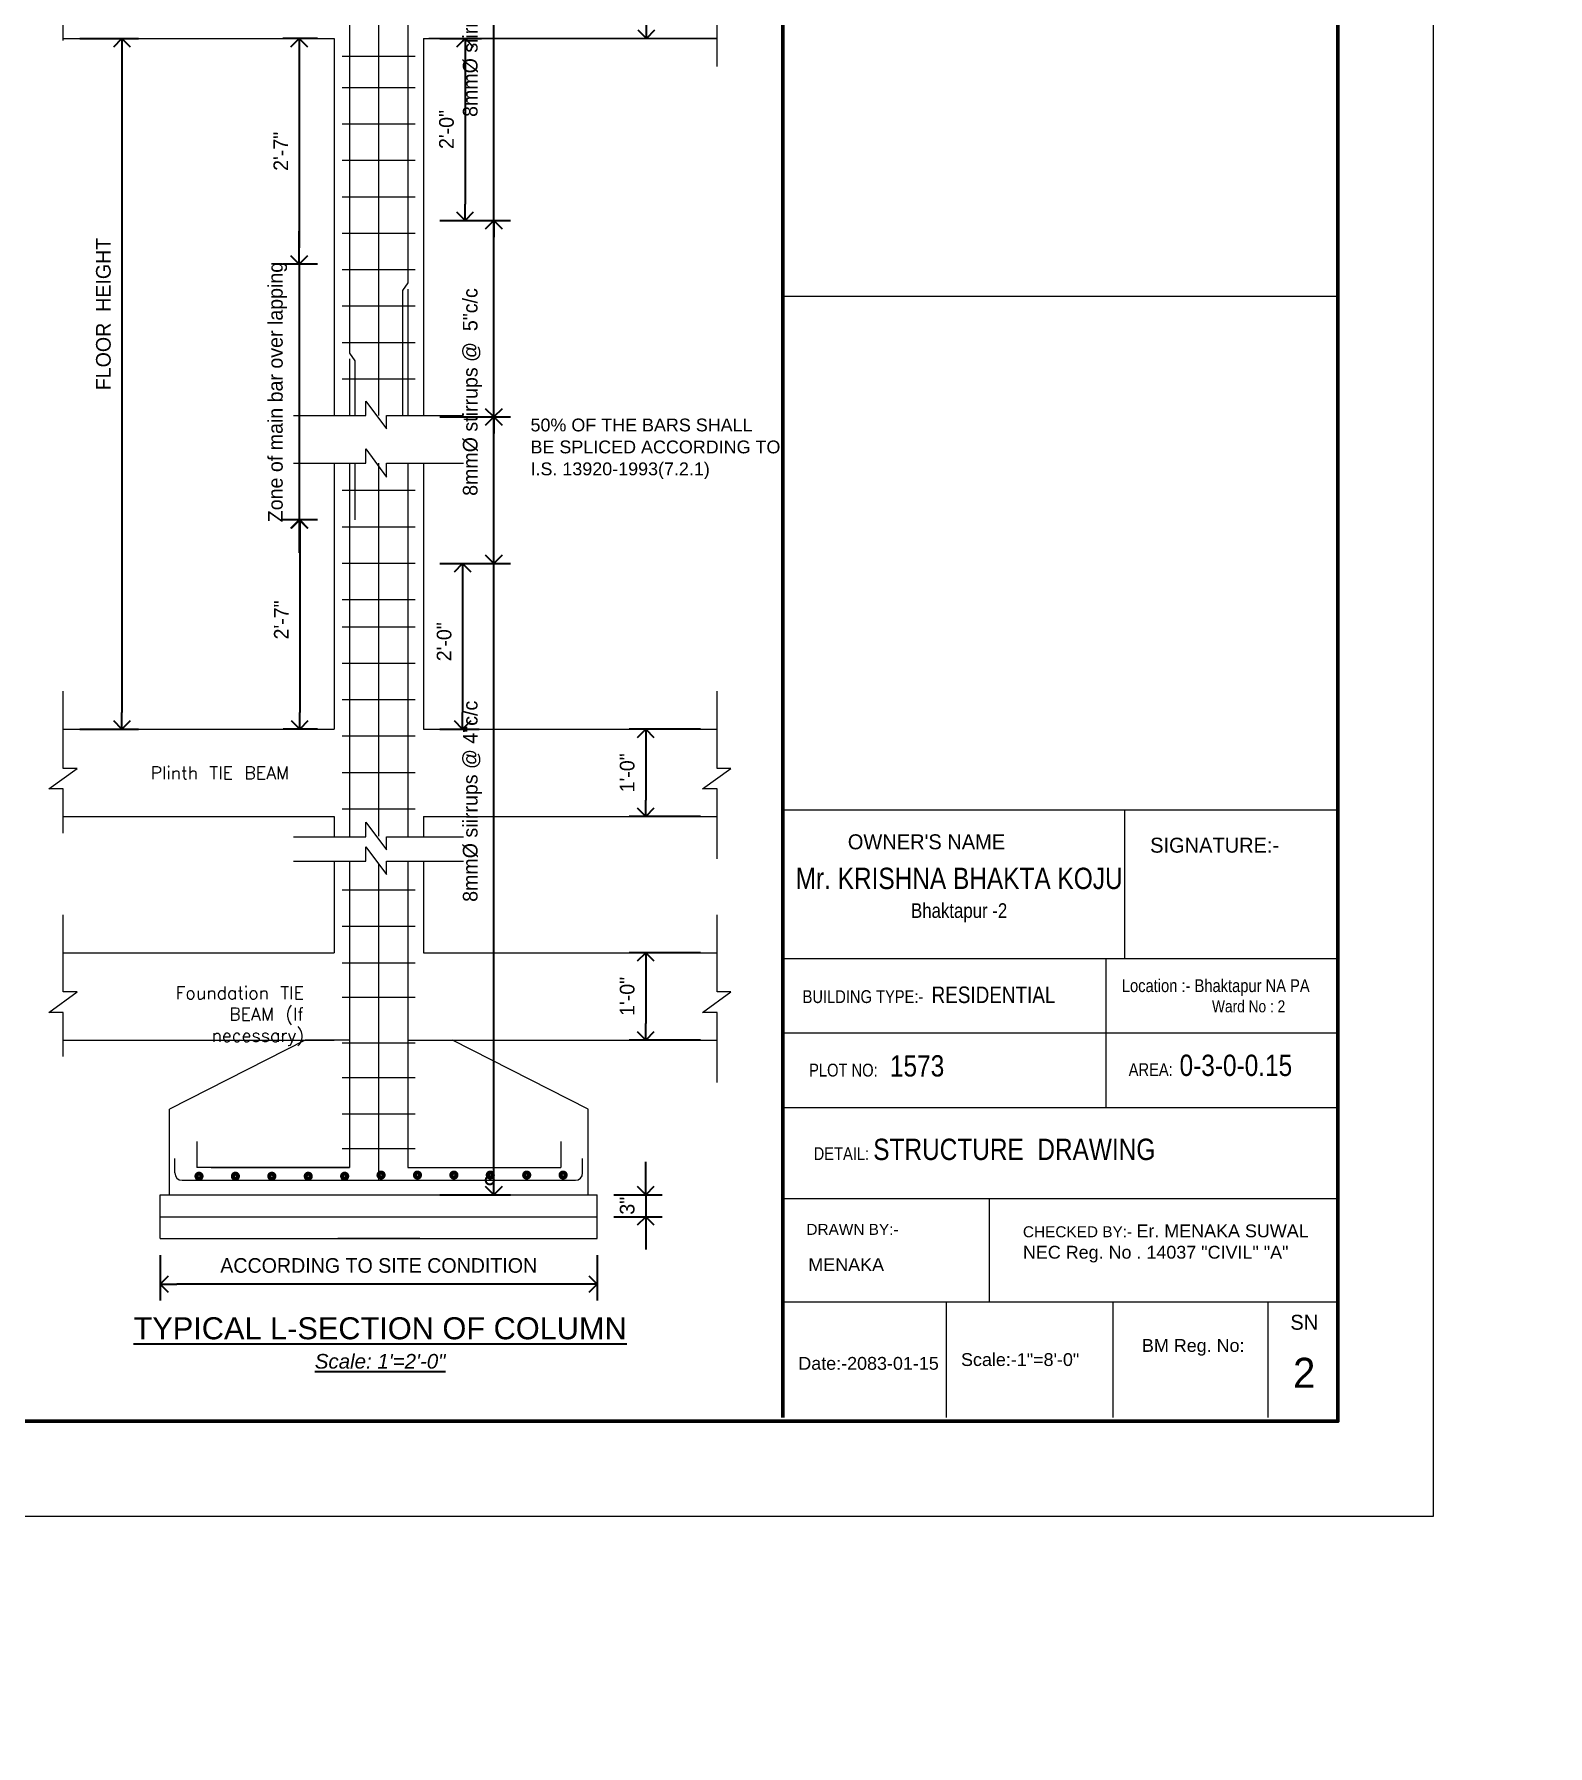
# Model space of a CAD drawing. Header units: inches. Extents: x -12071822 to 12321209, y -1222525 to 1319227.
# Drawn here: x 130498 to 131324, y 47979 to 48913 of the extents above; entities that cross this region are included whole.
import ezdxf

# ---------------------------------------------------------------- set-up
doc = ezdxf.new("R2010")
doc.units = ezdxf.units.IN
doc.header["$MEASUREMENT"] = 0
doc.header["$PDMODE"] = 35
for name, color, linetype, lineweight in [('BORDER', 7, 'Continuous', 60), ('DIM', 6, 'Continuous', 9), ('Hatch', 9, 'Continuous', 9), ('OUTLINE', 1, 'Continuous', 25), ('Rebars', 1, 'Continuous', 13), ('Sill', 4, 'Continuous', 0), ('STIRRUPS', 14, 'Continuous', 18), ('texts', 152, 'Continuous', 35), ('Window', 3, 'Continuous', 0), ('Windows', 151, 'Continuous', 15)]:
    doc.layers.add(name, color=color, linetype=linetype, lineweight=lineweight)
doc.styles.add('Capt 1', font='arial.ttf', dxfattribs={"height": 12})
doc.styles.add('Labels', font='arial.ttf', dxfattribs={"height": 8})
doc.styles.add('PAGE LAYOUT', font='comic.ttf', dxfattribs={"height": 8})
doc.styles.add('PRABIN', font='BKANT.TTF', dxfattribs={"height": 8})
doc.styles.add('S2', font='txt.shx', dxfattribs={"height": 3})
doc.styles.get("Standard").update_dxf_attribs({"font": 'arial.ttf'})
doc.styles.add('style4', font='ARIALN.TTF', dxfattribs={"height": 11})
doc.dimstyles.new("Copy of S-2'", dxfattribs={"dimscale": 96, "dimtxt": 9, "dimasz": 0.09375, "dimexe": 0.09375, "dimexo": 0.09375, "dimgap": 0.0625, "dimtad": 1, "dimdec": 0, "dimlfac": 0.25, "dimzin": 3, "dimdsep": 46, "dimlunit": 3, "dimtxsty": 'PRABIN', "dimblk": 'OPEN90', "dimcen": 0.09375, "dimdle": 0.09375, "dimclrd": 256, "dimclre": 34, "dimclrt": 256, "dimadec": 0, "dimazin": 1, "dimtfac": 1, "dimtdec": 0, "dimtix": 1, "dimtmove": 0, "dimatfit": 3, "dimldrblk": 'DOTSMALL', "dimfxl": 1, "dimtolj": 1, "dimtzin": 1, "dimarcsym": 0})

# ---------------------------------------------------------------- blocks, each defined once
blk = doc.blocks.new('_Open90')
at = {"color": 0, "linetype": 'ByBlock', "lineweight": -2}
for p, q in [((0, 0), (-1, 0)), ((-0.5, 0.5), (0, 0)), ((0, 0), (-0.5, -0.5))]:
    blk.add_line(p, q, dxfattribs=at)
blk = doc.blocks.new('*D3328')
at = {"layer": 'Defpoints', "color": 0, "transparency": 16777216}
for p in [(98328.79, -11583.06), (98567.25, -11583.06), (98328.79, -11607.94)]:
    blk.add_point(p, dxfattribs=at)
at = {"layer": 'DIM', "color": 34, "lineweight": -2, "transparency": 16777216}
for p, q in [((98328.79, -11592.06), (98328.79, -11616.94)), ((98567.25, -11592.06), (98567.25, -11616.94))]:
    blk.add_line(p, q, dxfattribs=at)
at = {"layer": 'DIM', "lineweight": -2, "transparency": 16777216}
blk.add_line((98558.25, -11607.94), (98337.79, -11607.94), dxfattribs=at)
at = {"layer": 'DIM', "lineweight": -2, "transparency": 16777216, "xscale": 9, "yscale": 9, "zscale": 9, "rotation": 180}
blk.add_blockref('_Open90', (98328.79, -11607.94), dxfattribs=at)
at = {"layer": 'DIM', "lineweight": -2, "transparency": 16777216, "xscale": 9, "yscale": 9, "zscale": 9}
blk.add_blockref('_Open90', (98567.25, -11607.94), dxfattribs=at)
at = {"layer": 'DIM', "transparency": 16777216, "insert": (98448.02, -11597.82), "char_height": 8, "attachment_point": 5, "style": 'PRABIN'}
blk.add_mtext('\\A1;ACCORDING TO SITE CONDITION', dxfattribs=at)
blk = doc.blocks.new('_DotSmall')
at = {"color": 0, "linetype": 'ByBlock', "const_width": 0.5}
blk.add_lwpolyline([(-0.0625, 0, 1), (0.0625, 0, 1)], format="xyb", close=True, dxfattribs=at)
blk = doc.blocks.new('*D3329')
at = {"layer": 'Defpoints', "color": 0, "ltscale": 0.1, "transparency": 16777216}
for p in [(98632.63, -11305.04), (98593.74, -11352.74), (98632.63, -11352.74)]:
    blk.add_point(p, dxfattribs=at)
at = {"layer": 'OUTLINE', "color": 34, "lineweight": -2, "ltscale": 0.1, "transparency": 16777216}
for p, q in [((98623.63, -11305.04), (98584.74, -11305.04)), ((98623.63, -11352.74), (98584.74, -11352.74))]:
    blk.add_line(p, q, dxfattribs=at)
at = {"layer": 'OUTLINE', "lineweight": -2, "ltscale": 0.1, "transparency": 16777216}
blk.add_line((98593.74, -11314.04), (98593.74, -11343.74), dxfattribs=at)
at = {"layer": 'OUTLINE', "lineweight": -2, "ltscale": 0.1, "transparency": 16777216, "xscale": 9, "yscale": 9, "zscale": 9}
for p, rotation in [((98593.74, -11305.04), 90), ((98593.74, -11352.74), 270)]:
    blk.add_blockref('_Open90', p, dxfattribs=dict(at, rotation=rotation))
at = {"layer": 'OUTLINE', "lineweight": 18, "ltscale": 0.1, "transparency": 16777216, "insert": (98583.64, -11328.89), "char_height": 8, "attachment_point": 5, "rotation": 90, "style": 'PRABIN'}
blk.add_mtext('\\A1;1\'-0"', dxfattribs=at)
blk = doc.blocks.new('*D3330')
at = {"layer": 'Defpoints', "color": 0, "transparency": 16777216}
for p in [(98423.67, -11190.81), (98404.9, -11305.04), (98423.67, -11305.04)]:
    blk.add_point(p, dxfattribs=at)
at = {"layer": 'DIM', "color": 34, "lineweight": -2, "transparency": 16777216}
for p, q in [((98414.67, -11190.81), (98395.9, -11190.81)), ((98414.67, -11305.04), (98395.9, -11305.04))]:
    blk.add_line(p, q, dxfattribs=at)
at = {"layer": 'DIM', "lineweight": -2, "transparency": 16777216}
blk.add_line((98404.9, -11199.81), (98404.9, -11296.04), dxfattribs=at)
at = {"layer": 'DIM', "lineweight": -2, "transparency": 16777216, "xscale": 9, "yscale": 9, "zscale": 9}
for p, rotation in [((98404.9, -11190.81), 90), ((98404.9, -11305.04), 270)]:
    blk.add_blockref('_Open90', p, dxfattribs=dict(at, rotation=rotation))
at = {"layer": 'DIM', "transparency": 16777216, "insert": (98394.85, -11245.43), "char_height": 8, "attachment_point": 5, "rotation": 90, "style": 'PRABIN'}
blk.add_mtext('\\A1;2\'-7"', dxfattribs=at)
blk = doc.blocks.new('*D3331')
at = {"layer": 'Defpoints', "color": 0, "transparency": 16777216}
for p in [(98423.67, -11051.28), (98404.61, -11190.81), (98423.67, -11190.81)]:
    blk.add_point(p, dxfattribs=at)
at = {"layer": 'DIM', "lineweight": -2, "transparency": 16777216}
for p, q in [((98404.61, -11042.28), (98404.61, -11033.28)), ((98404.61, -11051.28), (98404.61, -11190.81)), ((98404.61, -11199.81), (98404.61, -11208.81))]:
    blk.add_line(p, q, dxfattribs=at)
at = {"layer": 'DIM', "color": 34, "lineweight": -2, "transparency": 16777216}
for p, q in [((98414.67, -11051.28), (98395.61, -11051.28)), ((98414.67, -11190.81), (98395.61, -11190.81))]:
    blk.add_line(p, q, dxfattribs=at)
at = {"layer": 'DIM', "lineweight": -2, "transparency": 16777216, "xscale": 9, "yscale": 9, "zscale": 9}
for p, rotation in [((98404.61, -11051.28), 270), ((98404.61, -11190.81), 90)]:
    blk.add_blockref('_Open90', p, dxfattribs=dict(at, rotation=rotation))
at = {"layer": 'DIM', "transparency": 16777216, "insert": (98392.81, -11121.04), "char_height": 8, "attachment_point": 5, "rotation": 90, "style": 'PRABIN'}
blk.add_mtext('\\A1;Zone of main bar over lapping', dxfattribs=at)
blk = doc.blocks.new('*D3332')
at = {"layer": 'Defpoints', "color": 0, "transparency": 16777216}
for p in [(98472.36, -11214.66), (98472.36, -11305.04), (98493.82, -11305.04)]:
    blk.add_point(p, dxfattribs=at)
at = {"layer": 'DIM', "color": 34, "lineweight": -2, "transparency": 16777216}
for p, q in [((98481.36, -11214.66), (98502.82, -11214.66)), ((98481.36, -11305.04), (98502.82, -11305.04))]:
    blk.add_line(p, q, dxfattribs=at)
at = {"layer": 'DIM', "lineweight": -2, "transparency": 16777216}
blk.add_line((98493.82, -11223.66), (98493.82, -11296.04), dxfattribs=at)
at = {"layer": 'DIM', "lineweight": -2, "transparency": 16777216, "xscale": 9, "yscale": 9, "zscale": 9}
for p, rotation in [((98493.82, -11214.66), 90), ((98493.82, -11305.04), 270)]:
    blk.add_blockref('_Open90', p, dxfattribs=dict(at, rotation=rotation))
at = {"layer": 'DIM', "transparency": 16777216, "insert": (98483.72, -11257.35), "char_height": 8, "attachment_point": 5, "rotation": 90, "style": 'PRABIN'}
blk.add_mtext('\\A1;2\'-0"', dxfattribs=at)
blk = doc.blocks.new('*D3333')
at = {"layer": 'Defpoints', "color": 0, "transparency": 16777216}
for p in [(98472.36, -11027.43), (98510.86, -11027.43), (98472.36, -11214.66)]:
    blk.add_point(p, dxfattribs=at)
at = {"layer": 'DIM', "color": 34, "lineweight": -2, "transparency": 16777216}
for p, q in [((98481.36, -11027.43), (98519.86, -11027.43)), ((98481.36, -11214.66), (98519.86, -11214.66))]:
    blk.add_line(p, q, dxfattribs=at)
at = {"layer": 'DIM', "lineweight": -2, "transparency": 16777216}
blk.add_line((98510.86, -11205.66), (98510.86, -11036.43), dxfattribs=at)
at = {"layer": 'DIM', "lineweight": -2, "transparency": 16777216, "xscale": 9, "yscale": 9, "zscale": 9}
for p, rotation in [((98510.86, -11027.43), 90), ((98510.86, -11214.66), 270)]:
    blk.add_blockref('_Open90', p, dxfattribs=dict(at, rotation=rotation))
at = {"layer": 'DIM', "transparency": 16777216, "insert": (98499.13, -11121.04), "char_height": 8, "attachment_point": 5, "rotation": 90, "style": 'PRABIN'}
blk.add_mtext('\\A1;8mm%%C stirrups @  5"c/c', dxfattribs=at)
blk = doc.blocks.new('*D3334')
at = {"layer": 'Defpoints', "color": 0, "transparency": 16777216}
for p in [(98423.67, -10928.07), (98404.61, -11051.28), (98423.67, -11051.28)]:
    blk.add_point(p, dxfattribs=at)
at = {"layer": 'DIM', "color": 34, "lineweight": -2, "transparency": 16777216}
for p, q in [((98414.67, -10928.07), (98395.61, -10928.07)), ((98414.67, -11051.28), (98395.61, -11051.28))]:
    blk.add_line(p, q, dxfattribs=at)
at = {"layer": 'DIM', "lineweight": -2, "transparency": 16777216}
blk.add_line((98404.61, -10937.07), (98404.61, -11042.28), dxfattribs=at)
at = {"layer": 'DIM', "lineweight": -2, "transparency": 16777216, "xscale": 9, "yscale": 9, "zscale": 9}
for p, rotation in [((98404.61, -10928.07), 90), ((98404.61, -11051.28), 270)]:
    blk.add_blockref('_Open90', p, dxfattribs=dict(at, rotation=rotation))
at = {"layer": 'DIM', "transparency": 16777216, "insert": (98394.57, -10989.67), "char_height": 8, "attachment_point": 5, "rotation": 90, "style": 'PRABIN'}
blk.add_mtext('\\A1;2\'-7"', dxfattribs=at)
blk = doc.blocks.new('*D3335')
at = {"layer": 'Defpoints', "color": 0, "transparency": 16777216}
for p in [(98472.36, -10928.07), (98472.36, -11027.43), (98495.12, -11027.43)]:
    blk.add_point(p, dxfattribs=at)
at = {"layer": 'DIM', "color": 34, "lineweight": -2, "transparency": 16777216}
for p, q in [((98481.36, -10928.07), (98504.12, -10928.07)), ((98481.36, -11027.43), (98504.12, -11027.43))]:
    blk.add_line(p, q, dxfattribs=at)
at = {"layer": 'DIM', "lineweight": -2, "transparency": 16777216}
blk.add_line((98495.12, -10937.07), (98495.12, -11018.43), dxfattribs=at)
at = {"layer": 'DIM', "lineweight": -2, "transparency": 16777216, "xscale": 9, "yscale": 9, "zscale": 9}
for p, rotation in [((98495.12, -10928.07), 90), ((98495.12, -11027.43), 270)]:
    blk.add_blockref('_Open90', p, dxfattribs=dict(at, rotation=rotation))
at = {"layer": 'DIM', "transparency": 16777216, "insert": (98485.02, -10977.75), "char_height": 8, "attachment_point": 5, "rotation": 90, "style": 'PRABIN'}
blk.add_mtext('\\A1;2\'-0"', dxfattribs=at)
blk = doc.blocks.new('*D3336')
at = {"layer": 'Defpoints', "color": 0, "transparency": 16777216}
for p in [(98275.84, -10928.07), (98275.84, -11305.04), (98307.89, -11305.04)]:
    blk.add_point(p, dxfattribs=at)
at = {"layer": 'DIM', "color": 34, "lineweight": -2, "transparency": 16777216}
for p, q in [((98284.84, -10928.07), (98316.89, -10928.07)), ((98284.84, -11305.04), (98316.89, -11305.04))]:
    blk.add_line(p, q, dxfattribs=at)
at = {"layer": 'DIM', "lineweight": -2, "transparency": 16777216}
blk.add_line((98307.89, -10937.07), (98307.89, -11296.04), dxfattribs=at)
at = {"layer": 'DIM', "lineweight": -2, "transparency": 16777216, "xscale": 9, "yscale": 9, "zscale": 9}
for p, rotation in [((98307.89, -10928.07), 90), ((98307.89, -11305.04), 270)]:
    blk.add_blockref('_Open90', p, dxfattribs=dict(at, rotation=rotation))
at = {"layer": 'DIM', "transparency": 16777216, "insert": (98297.78, -11078.46), "char_height": 8, "attachment_point": 5, "rotation": 90, "style": 'PRABIN'}
blk.add_mtext('\\A1;FLOOR  HEIGHT', dxfattribs=at)
blk = doc.blocks.new('*D3337')
at = {"layer": 'Defpoints', "color": 0, "transparency": 16777216}
for p in [(98567.25, -11559.21), (98567.25, -11571.14), (98593.74, -11571.14)]:
    blk.add_point(p, dxfattribs=at)
at = {"layer": 'DIM', "lineweight": -2, "transparency": 16777216}
for p, q in [((98593.74, -11550.21), (98593.74, -11541.21)), ((98593.74, -11559.21), (98593.74, -11571.14)), ((98593.74, -11580.14), (98593.74, -11589.14))]:
    blk.add_line(p, q, dxfattribs=at)
at = {"layer": 'DIM', "color": 34, "lineweight": -2, "transparency": 16777216}
for p, q in [((98576.25, -11559.21), (98602.74, -11559.21)), ((98576.25, -11571.14), (98602.74, -11571.14))]:
    blk.add_line(p, q, dxfattribs=at)
at = {"layer": 'DIM', "lineweight": -2, "transparency": 16777216, "xscale": 9, "yscale": 9, "zscale": 9}
for p, rotation in [((98593.74, -11559.21), 270), ((98593.74, -11571.14), 90)]:
    blk.add_blockref('_Open90', p, dxfattribs=dict(at, rotation=rotation))
at = {"layer": 'DIM', "transparency": 16777216, "insert": (98583.64, -11565.18), "char_height": 8, "attachment_point": 5, "rotation": 90, "style": 'PRABIN'}
blk.add_mtext('\\A1;3"', dxfattribs=at)
blk = doc.blocks.new('*D3338')
at = {"layer": 'Defpoints', "color": 0, "transparency": 16777216}
for p in [(98472.36, -11134.62), (98510.86, -11134.62), (98472.36, -11559.21)]:
    blk.add_point(p, dxfattribs=at)
at = {"layer": 'DIM', "color": 34, "lineweight": -2, "transparency": 16777216}
for p, q in [((98481.36, -11134.62), (98519.86, -11134.62)), ((98481.36, -11559.21), (98519.86, -11559.21))]:
    blk.add_line(p, q, dxfattribs=at)
at = {"layer": 'DIM', "lineweight": -2, "transparency": 16777216}
blk.add_line((98510.86, -11550.21), (98510.86, -11143.62), dxfattribs=at)
at = {"layer": 'DIM', "lineweight": -2, "transparency": 16777216, "xscale": 9, "yscale": 9, "zscale": 9}
for p, rotation in [((98510.86, -11134.62), 90), ((98510.86, -11559.21), 270)]:
    blk.add_blockref('_Open90', p, dxfattribs=dict(at, rotation=rotation))
at = {"layer": 'DIM', "transparency": 16777216, "insert": (98499.13, -11344.42), "char_height": 8, "attachment_point": 5, "rotation": 90, "style": 'PRABIN'}
blk.add_mtext('\\A1;8mm%%C siirrups @ 4"c/c', dxfattribs=at)
blk = doc.blocks.new('*D3339')
at = {"layer": 'Defpoints', "color": 0, "ltscale": 0.1, "transparency": 16777216}
for p in [(98632.63, -11427.07), (98593.74, -11474.76), (98632.63, -11474.76)]:
    blk.add_point(p, dxfattribs=at)
at = {"layer": 'OUTLINE', "color": 34, "lineweight": -2, "ltscale": 0.1, "transparency": 16777216}
for p, q in [((98623.63, -11427.07), (98584.74, -11427.07)), ((98623.63, -11474.76), (98584.74, -11474.76))]:
    blk.add_line(p, q, dxfattribs=at)
at = {"layer": 'OUTLINE', "lineweight": -2, "ltscale": 0.1, "transparency": 16777216}
blk.add_line((98593.74, -11436.07), (98593.74, -11465.76), dxfattribs=at)
at = {"layer": 'OUTLINE', "lineweight": -2, "ltscale": 0.1, "transparency": 16777216, "xscale": 9, "yscale": 9, "zscale": 9}
for p, rotation in [((98593.74, -11427.07), 90), ((98593.74, -11474.76), 270)]:
    blk.add_blockref('_Open90', p, dxfattribs=dict(at, rotation=rotation))
at = {"layer": 'OUTLINE', "lineweight": 18, "ltscale": 0.1, "transparency": 16777216, "insert": (98583.64, -11450.91), "char_height": 8, "attachment_point": 5, "rotation": 90, "style": 'PRABIN'}
blk.add_mtext('\\A1;1\'-0"', dxfattribs=at)
blk = doc.blocks.new('*D3354')
at = {"layer": 'Defpoints', "color": 0, "ltscale": 0.5, "transparency": 16777216}
for p in [(98594.06, -10872.43), (98594.06, -10872.43), (98594.06, -10928.07)]:
    blk.add_point(p, dxfattribs=at)
at = {"layer": 'DIM', "lineweight": -2, "ltscale": 0.5, "transparency": 16777216}
blk.add_line((98594.06, -10919.07), (98594.06, -10881.43), dxfattribs=at)
at = {"layer": 'DIM', "lineweight": -2, "ltscale": 0.5, "transparency": 16777216, "xscale": 9, "yscale": 9, "zscale": 9}
for p, rotation in [((98594.06, -10872.43), 90), ((98594.06, -10928.07), 270)]:
    blk.add_blockref('_Open90', p, dxfattribs=dict(at, rotation=rotation))
at = {"layer": 'DIM', "ltscale": 0.5, "transparency": 16777216, "insert": (98583.99, -10900.25), "char_height": 8, "attachment_point": 5, "rotation": 90, "style": 'PRABIN'}
blk.add_mtext('\\A1;1\'-5"', dxfattribs=at)
blk = doc.blocks.new('*D3368')
at = {"layer": 'Defpoints', "color": 0, "transparency": 16777216}
for p in [(98472.36, -10701.21), (98510.86, -10701.21), (98472.36, -11134.62)]:
    blk.add_point(p, dxfattribs=at)
at = {"layer": 'DIM', "color": 34, "lineweight": -2, "transparency": 16777216}
for p, q in [((98481.36, -10701.21), (98519.86, -10701.21)), ((98481.36, -11134.62), (98519.86, -11134.62))]:
    blk.add_line(p, q, dxfattribs=at)
at = {"layer": 'DIM', "lineweight": -2, "transparency": 16777216}
blk.add_line((98510.86, -11125.62), (98510.86, -10710.21), dxfattribs=at)
at = {"layer": 'DIM', "lineweight": -2, "transparency": 16777216, "xscale": 9, "yscale": 9, "zscale": 9}
for p, rotation in [((98510.86, -10701.21), 90), ((98510.86, -11134.62), 270)]:
    blk.add_blockref('_Open90', p, dxfattribs=dict(at, rotation=rotation))
at = {"layer": 'DIM', "transparency": 16777216, "insert": (98499.13, -10916.01), "char_height": 8, "attachment_point": 5, "rotation": 90, "style": 'PRABIN'}
blk.add_mtext('\\A1;8mm%%C siirrups @ 4"c/c', dxfattribs=at)
blk = doc.blocks.new('FGDF')
at = {"layer": 'DIM'}
for p, q in [((98394.73, -10928.07), (98423.67, -10928.07)), ((98328.79, -11583.06), (98328.79, -11559.21)), ((98470.37, -11583.06), (98425.66, -11583.06))]:
    blk.add_line(p, q, dxfattribs=at)
at = {"layer": 'Hatch'}
blk.add_line((98508.55, -11551.27), (98517.57, -11551.27), dxfattribs=at)
at = {"layer": 'Hatch', "const_width": 2.25}
for points in [[(98447.91, -11548.44, 1), (98450.66, -11548.44, 1)], [(98467.79, -11548.44, 1), (98470.53, -11548.44, 1)], [(98487.66, -11548.44, 1), (98490.4, -11548.44, 1)], [(98507.53, -11548.44, 1), (98510.27, -11548.44, 1)], [(98527.4, -11548.44, 1), (98530.15, -11548.44, 1)], [(98547.27, -11548.44, 1), (98550.02, -11548.44, 1)], [(98348.55, -11549.06, 1), (98351.3, -11549.06, 1)], [(98368.43, -11549.06, 1), (98371.17, -11549.06, 1)], [(98388.3, -11549.06, 1), (98391.04, -11549.06, 1)], [(98408.17, -11549.06, 1), (98410.91, -11549.06, 1)], [(98428.04, -11549.06, 1), (98430.79, -11549.06, 1)]]:
    blk.add_lwpolyline(points, format="xyb", close=True, dxfattribs=at)
at = {"layer": 'OUTLINE', "lineweight": 18, "ltscale": 0.1}
for p, q in [((98275.84, -10928.07), (98394.73, -10928.07)), ((98423.67, -10928.07), (98423.67, -11133.82)), ((98472.36, -10928.07), (98632.63, -10928.07)), ((98472.36, -10928.07), (98472.36, -11133.82)), ((98632.63, -10928.07), (98475.34, -10928.07)), ((98423.67, -11159.85), (98423.67, -11305.04)), ((98472.36, -11159.85), (98472.36, -11305.04)), ((98423.67, -11276.87), (98423.67, -11305.04)), ((98472.36, -11276.87), (98472.36, -11305.04)), ((98275.84, -11305.04), (98423.67, -11305.04)), ((98472.36, -11305.04), (98632.63, -11305.04)), ((98275.84, -11352.74), (98423.67, -11352.74)), ((98423.67, -11352.74), (98423.67, -11363.74)), ((98423.67, -11352.74), (98423.67, -11363.74)), ((98472.36, -11352.74), (98472.36, -11363.74)), ((98472.36, -11352.74), (98632.63, -11352.74)), ((98472.36, -11352.74), (98472.36, -11363.74)), ((98423.67, -11377.11), (98423.67, -11427.07)), ((98472.36, -11377.12), (98472.36, -11427.07)), ((98275.84, -11427.07), (98423.67, -11427.07)), ((98472.36, -11427.07), (98632.63, -11427.07)), ((98275.84, -11474.76), (98423.67, -11474.76)), ((98407.78, -11474.76), (98333.75, -11512.52)), ((98432.12, -11474.76), (98407.78, -11474.76)), ((98463.91, -11474.76), (98488.26, -11474.76)), ((98472.36, -11474.76), (98632.63, -11474.76)), ((98562.28, -11512.52), (98488.26, -11474.76)), ((98333.75, -11559.21), (98333.75, -11512.52)), ((98562.28, -11559.21), (98562.28, -11512.52)), ((98328.79, -11559.21), (98567.25, -11559.21)), ((98567.25, -11583.06), (98567.25, -11559.21)), ((98328.79, -11571.14), (98567.25, -11571.14)), ((98328.79, -11583.06), (98567.25, -11583.06))]:
    blk.add_line(p, q, dxfattribs=at)
for points in [[(98275.84, -10929.12), (98275.84, -10905.05), (98268, -10905.05), (98283.41, -10893.84), (98275.84, -10893.84), (98275.84, -10851.72)], [(98632.63, -10943.29), (98632.63, -10905.05), (98624.79, -10905.05), (98640.2, -10893.84), (98632.63, -10893.84), (98632.63, -10851.72)], [(98401.51, -11133.82), (98440.98, -11133.82), (98440.98, -11125.98), (98452.2, -11141.06), (98452.2, -11133.82), (98494.31, -11133.82)], [(98401.51, -11159.85), (98440.98, -11159.85), (98440.98, -11152.01), (98452.2, -11167.42), (98452.2, -11159.85), (98494.31, -11159.85)], [(98275.84, -11361.74), (98275.84, -11337.67), (98268, -11337.67), (98283.41, -11326.45), (98275.84, -11326.45), (98275.84, -11284.33)], [(98632.63, -11375.91), (98632.63, -11337.67), (98624.79, -11337.67), (98640.2, -11326.45), (98632.63, -11326.45), (98632.63, -11284.33)], [(98401.51, -11363.74), (98440.98, -11363.74), (98440.98, -11355.9), (98452.2, -11370.98), (98452.2, -11363.74), (98494.31, -11363.74)], [(98401.51, -11377.11), (98440.98, -11377.11), (98440.98, -11369.28), (98452.2, -11384.35), (98452.2, -11377.12), (98494.31, -11377.12)], [(98275.84, -11483.76), (98275.84, -11459.69), (98268, -11459.69), (98283.41, -11448.47), (98275.84, -11448.47), (98275.84, -11406.36)], [(98632.63, -11497.93), (98632.63, -11459.69), (98624.79, -11459.69), (98640.2, -11448.47), (98632.63, -11448.47), (98632.63, -11406.36)]]:
    blk.add_lwpolyline(points, dxfattribs=at)
at = {"layer": 'Rebars'}
for p, q in [((98432.12, -10872.43), (98432.12, -11099.81)), ((98447.99, -11133.82), (98447.99, -10872.43)), ((98463.91, -10872.43), (98463.91, -11061.38)), ((98463.91, -11061.38), (98460.98, -11065.64)), ((98460.98, -11065.64), (98460.98, -11133.82)), ((98463.91, -11064.89), (98463.91, -11133.82)), ((98432.12, -11099.81), (98435.06, -11104.08)), ((98432.12, -11102.9), (98432.12, -11133.82)), ((98435.06, -11104.08), (98435.06, -11133.82)), ((98432.12, -11159.85), (98432.12, -11305.04)), ((98435.06, -11159.85), (98435.06, -11190.81)), ((98447.99, -11305.04), (98447.99, -11159.85)), ((98463.91, -11159.85), (98463.91, -11305.04)), ((98432.12, -11305.04), (98432.12, -11363.46)), ((98447.99, -11363.46), (98447.99, -11305.04)), ((98463.91, -11305.04), (98463.91, -11363.46)), ((98432.12, -11377.11), (98432.12, -11474.76)), ((98463.91, -11377.12), (98463.91, -11474.76)), ((98447.99, -11474.76), (98447.99, -11378.7)), ((98432.12, -11474.76), (98432.12, -11544.22)), ((98447.99, -11551.27), (98447.99, -11474.76)), ((98463.91, -11474.76), (98463.91, -11544.22)), ((98348.66, -11530.14), (98348.66, -11544.22)), ((98547.38, -11530.14), (98547.38, -11544.22)), ((98336.73, -11547.29), (98336.73, -11539.34)), ((98432.12, -11544.22), (98348.66, -11544.22)), ((98356.61, -11544.22), (98432.12, -11544.22)), ((98463.91, -11544.22), (98547.38, -11544.22)), ((98559.3, -11547.29), (98559.3, -11539.34)), ((98340.71, -11551.27), (98555.33, -11551.27))]:
    blk.add_line(p, q, dxfattribs=at)
for centre, start, end in [((98340.71, -11547.29), 180, 270), ((98555.33, -11547.29), 270, 0)]:
    blk.add_arc(centre, 3.97, start, end, dxfattribs=at)
at = {"layer": 'STIRRUPS', "ltscale": 0.1}
for p, q in [((98428.09, -10937.68), (98467.89, -10937.68)), ((98428.09, -10954.81), (98467.89, -10954.81)), ((98428.09, -10974.68), (98467.89, -10974.68)), ((98428.09, -10994.56), (98467.89, -10994.56)), ((98428.09, -11014.43), (98467.89, -11014.43)), ((98428.09, -11034.3), (98467.89, -11034.3)), ((98428.09, -11034.3), (98467.89, -11034.3)), ((98428.09, -11054.17), (98467.89, -11054.17)), ((98428.09, -11074.04), (98467.89, -11074.04)), ((98428.09, -11093.92), (98467.89, -11093.92)), ((98428.09, -11113.79), (98467.89, -11113.79)), ((98428.09, -11174.67), (98467.89, -11174.67)), ((98428.09, -11194.54), (98467.89, -11194.54)), ((98428.09, -11214.41), (98467.89, -11214.41)), ((98428.09, -11234.28), (98467.89, -11234.28)), ((98428.09, -11249.15), (98467.89, -11249.15)), ((98428.09, -11249.15), (98467.89, -11249.15)), ((98428.09, -11269.03), (98467.89, -11269.03)), ((98428.09, -11288.9), (98467.89, -11288.9)), ((98428.09, -11308.77), (98467.89, -11308.77)), ((98428.09, -11308.77), (98467.89, -11308.77)), ((98428.09, -11328.64), (98467.89, -11328.64)), ((98428.09, -11348.51), (98467.89, -11348.51)), ((98428.09, -11392.79), (98467.89, -11392.79)), ((98428.09, -11412.66), (98467.89, -11412.66)), ((98428.09, -11432.53), (98467.89, -11432.53)), ((98428.09, -11451.41), (98467.89, -11451.41)), ((98428.09, -11476.25), (98467.89, -11476.25)), ((98428.09, -11495.13), (98467.89, -11495.13)), ((98428.09, -11515), (98467.89, -11515)), ((98428.09, -11533.88), (98467.89, -11533.88))]:
    blk.add_line(p, q, dxfattribs=at)
at = {"layer": 'Hatch', "xscale": 8.942399999999907, "yscale": 8.942399999999907, "zscale": 8.94239999999852, "rotation": 270}
blk.add_blockref('_DotSmall', (98508.63, -11551.27), dxfattribs=at)
at = {"layer": 'DIM', "char_height": 6.9552, "style": 'S2'}
for s, insert, width, attachment_point in [('Plinth TIE BEAM', (98323.49, -11325.42), 136.4032, 1), ('Foundation TIE BEAM (If necessary)', (98407.16, -11445.49), 105.3216, 3)]:
    blk.add_mtext(s, dxfattribs=dict(at, insert=insert, width=width, attachment_point=attachment_point))
at = {"layer": 'texts', "color": 254, "ltscale": 0.1, "style": 'Labels'}
for s, p in [('50% OF THE BARS SHALL ', (98530.85, -11142.53)), ('BE SPLICED ACCORDING TO', (98530.85, -11154.51)), ('I.S. 13920-1993(7.2.1)', (98530.85, -11166.49))]:
    blk.add_text(s, height=7, dxfattribs=at).set_placement(p)
at = {"layer": 'texts', "ltscale": 0.1, "insert": (98448.77, -11640.12), "char_height": 12, "width": 399.2872, "attachment_point": 5, "style": 'Capt 1'}
blk.add_mtext('{\\LTYPICAL L-SECTION OF COLUMN\\P\\fArial|b0|i1|c0|p34;\\H0.66667x;Scale: 1\'=2\'-0"}', dxfattribs=at)
at = {"layer": 'DIM'}
for base, p1, p2, text, picture, middle in [((98510.86, -10701.21), (98472.36, -11134.62), (98472.36, -10701.21), '8mm%%C siirrups @ 4"c/c', '*D3368', (98510.86, -10916.01)), ((98307.89, -11305.04), (98275.84, -10928.07), (98275.84, -11305.04), 'FLOOR  HEIGHT', '*D3336', (98307.89, -11078.46)), ((98510.86, -11134.62), (98472.36, -11559.21), (98472.36, -11134.62), '8mm%%C siirrups @ 4"c/c', '*D3338', (98510.86, -11344.42)), ((98404.9, -11305.04), (98423.67, -11190.81), (98423.67, -11305.04), '2\'-7"', '*D3330', (98404.9, -11245.43)), ((98493.82, -11305.04), (98472.36, -11214.66), (98472.36, -11305.04), '2\'-0"', '*D3332', (98493.82, -11257.35))]:
    dim = blk.add_linear_dim(base=base, p1=p1, p2=p2, angle=90, text=text, dimstyle="Copy of S-2'", dxfattribs=at)
    dim.commit()
    dim.dimension.update_dxf_attribs({"geometry": picture, "text_midpoint": middle, "dimtype": 160})
at = {"layer": 'DIM', "ltscale": 0.5}
dim = blk.add_linear_dim(base=(98594.06, -10872.43), p1=(98594.06, -10928.07), p2=(98594.06, -10872.43), angle=90, text='1\'-5"', dimstyle="Copy of S-2'", dxfattribs=at)
dim.commit()
dim.dimension.update_dxf_attribs({"geometry": '*D3354', "text_midpoint": (98583.99, -10900.25)})
at = {"layer": 'DIM'}
for base, p1, p2, text, picture, middle in [((98404.61, -11051.28), (98423.67, -10928.07), (98423.67, -11051.28), '2\'-7"', '*D3334', (98394.57, -10989.67)), ((98495.12, -11027.43), (98472.36, -10928.07), (98472.36, -11027.43), '2\'-0"', '*D3335', (98485.02, -10977.75)), ((98404.61, -11190.81), (98423.67, -11051.28), (98423.67, -11190.81), 'Zone of main bar over lapping', '*D3331', (98392.81, -11121.04))]:
    dim = blk.add_linear_dim(base=base, p1=p1, p2=p2, angle=90, text=text, dimstyle="Copy of S-2'", dxfattribs=at)
    dim.commit()
    dim.dimension.update_dxf_attribs({"geometry": picture, "text_midpoint": middle})
for base, p1, p2, text, picture, middle in [((98510.86, -11027.43), (98472.36, -11214.66), (98472.36, -11027.43), '8mm%%C stirrups @  5"c/c', '*D3333', (98499.13, -11121.04)), ((98593.74, -11571.14), (98567.25, -11559.21), (98567.25, -11571.14), '3"', '*D3337', (98583.64, -11565.18))]:
    dim = blk.add_linear_dim(base=base, p1=p1, p2=p2, angle=90, text=text, dimstyle="Copy of S-2'", override={"dimtmove": 1}, dxfattribs=at)
    dim.commit()
    dim.dimension.update_dxf_attribs({"geometry": picture, "text_midpoint": middle})
dim = blk.add_linear_dim(base=(98328.79, -11607.94), p1=(98567.25, -11583.06), p2=(98328.79, -11583.06), text='ACCORDING TO SITE CONDITION', dimstyle="Copy of S-2'", dxfattribs=at)
dim.commit()
dim.dimension.update_dxf_attribs({"geometry": '*D3328', "text_midpoint": (98448.02, -11597.82)})
at = {"layer": 'OUTLINE', "lineweight": 18, "ltscale": 0.1}
for base, p1, p2, picture, middle in [((98593.74, -11352.74), (98632.63, -11305.04), (98632.63, -11352.74), '*D3329', (98583.64, -11328.89)), ((98593.74, -11474.76), (98632.63, -11427.07), (98632.63, -11474.76), '*D3339', (98583.64, -11450.91))]:
    dim = blk.add_linear_dim(base=base, p1=p1, p2=p2, angle=90, text='1\'-0"', dimstyle="Copy of S-2'", dxfattribs=at)
    dim.commit()
    dim.dimension.update_dxf_attribs({"geometry": picture, "text_midpoint": middle})

msp = doc.modelspace()

# ---------------------------------------------------------------- linework, layer by layer
msp.add_line((130906.7, 48221.56), (131209.51, 48221.56))
at = {"layer": 'BORDER'}
msp.add_line((130906.68, 48158.34), (130906.68, 50247.19), dxfattribs=at)
at = {"layer": 'BORDER', "lineweight": 25}
msp.add_line((131209.5, 48770.19), (130906.68, 48770.19), dxfattribs=at)
at = {"layer": 'BORDER'}
msp.add_lwpolyline([(131209.5, 50247.19), (131209.5, 48156.34), (128146.66, 48156.34), (128146.66, 50247.19)], close=True, dxfattribs=at)
at = {"layer": 'Window'}
for p, q in [((130906.68, 48490.12), (131209.5, 48490.12)), ((131093.15, 48490.12), (131093.15, 48408.9)), ((130906.68, 48408.9), (131209.5, 48408.9)), ((131082.86, 48408.85), (131082.86, 48327.58)), ((130906.68, 48368.24), (131209.5, 48368.24)), ((130906.68, 48327.58), (131209.5, 48327.58)), ((130906.68, 48327.58), (131209.5, 48327.58)), ((130906.7, 48277.88), (131209.51, 48277.88)), ((131019.3, 48277.88), (131019.3, 48221.56)), ((130906.7, 48221.56), (131209.51, 48221.56)), ((130995.78, 48221.56), (130995.78, 48158.34)), ((131086.88, 48158.34), (131086.88, 48221.56)), ((131171.55, 48158.34), (131171.55, 48221.56))]:
    msp.add_line(p, q, dxfattribs=at)
msp.add_lwpolyline([(131261.5, 50299.19), (131261.5, 48104.34), (128094.66, 48104.34), (128094.66, 50299.19)], close=True, dxfattribs=at)
at = {"layer": 'Windows'}
msp.add_circle((127888.68, 49173.51), 6257.09, dxfattribs=at)

# ---------------------------------------------------------------- block references
at = {"color": 5, "lineweight": 35}
msp.add_blockref('FGDF', (32238.05, 59839.12), dxfattribs=at)

# ---------------------------------------------------------------- texts
at = {"style": 'style4'}
for s, insert, char_height, width, attachment_point in [('{\\H0.9696x;Mr. KRISHNA BHAKTA KOJU\\P\\H0.6876x;Bhaktapur -2}', (131002.82, 48428.63), 12, 185.7166, 8), ('BUILDING TYPE:-  {\\H1.286x;RESIDENTIAL}', (130986.38, 48384.46), 7, 141.7972, 8), ('Location :- Bhaktapur NA PA ', (131091.62, 48397.58), 7, 141.7972, 1), ('Ward No : 2  ', (131160.8, 48382.74), 6.5364, 82.3747, 5), ('PLOT NO:   {\\H1.662x;1573}', (130920.94, 48356.11), 7, 103.6204, 1), ('AREA:{\\H1.662x; 0-3-0-0.15}', (131095.35, 48356.4), 7, 149.2127, 1), ('{\\H0.4978x;DETAIL: \\H1.662x;STRUCTURE  DRAWING }', (130923.42, 48310.54), 14.0625, 274.6325, 1)]:
    msp.add_mtext(s, dxfattribs=dict(at, insert=insert, char_height=char_height, width=width, attachment_point=attachment_point))
for s, insert, char_height, width, attachment_point in [('{\\fArial|b0|i0|c0|p34;DRAWN BY:-}', (130919.48, 48264.05), 6, 255.1453, 1), ('CHECKED BY:- {\\H1.167x;Er. MENAKA SUWAL\\PNEC Reg. No . 14037 "CIVIL" "A"}', (131037.63, 48263.74), 6, 209.7353, 1), ('{\\H1.167x;MENAKA}', (130920.53, 48245.33), 6, 85.7429, 1), ('\\A1; BM Reg. No:', (131129.21, 48201.2), 7, 178.5756, 2), ('Date:-2083-01-15', (130915.06, 48191.42), 7, 178.5756, 1), ('{\\fArial|b0|i0|c0|p34;Scale:-1"=8\'-0"}', (131003.86, 48193.48), 7, 178.5756, 1)]:
    msp.add_mtext(s, dxfattribs=dict(insert=insert, char_height=char_height, width=width, attachment_point=attachment_point))
at = {"layer": 'Sill', "style": 'PAGE LAYOUT'}
for s, insert, char_height, width, attachment_point in [("OWNER'S NAME", (130942.07, 48476.67), 8.1728, 144.86, 1), ('SIGNATURE:-', (131107.07, 48474.83), 8.1728, 144.86, 1), ('SN', (131191.17, 48210.28), 8.173, 26.3998, 5), ('2', (131191.15, 48182.78), 16.35, 52.7996, 5)]:
    msp.add_mtext(s, dxfattribs=dict(at, insert=insert, char_height=char_height, width=width, attachment_point=attachment_point))

doc.saveas('drawing.dxf')
